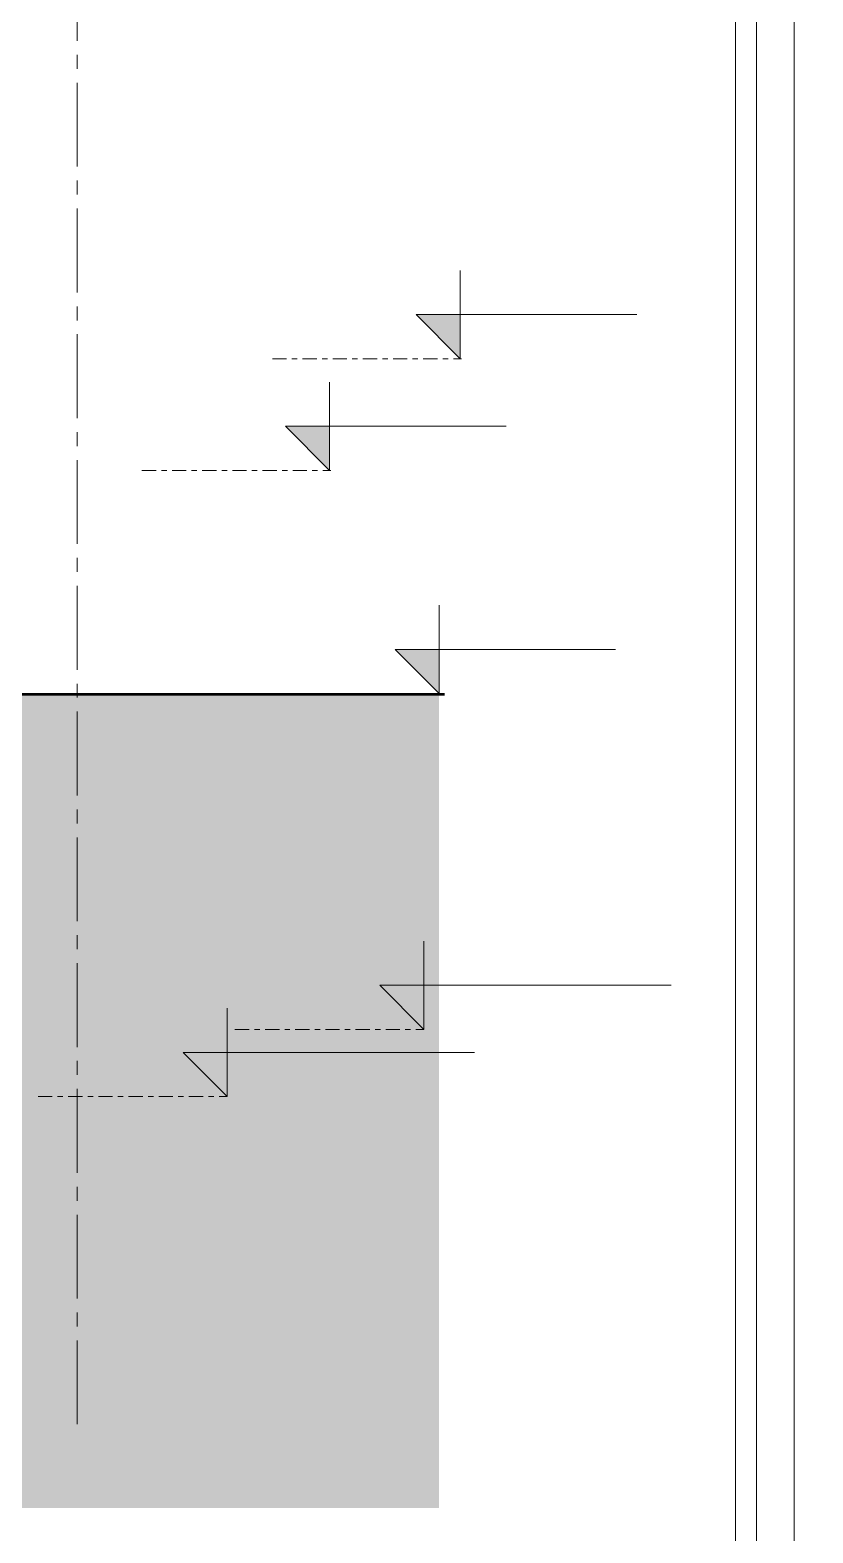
# Model space of a CAD drawing. Header units: millimetres. Extents: x 1373 to 40779, y 1939 to 6439.
# Drawn here: x 22286 to 22986, y 2825 to 4170 of the extents above; entities that cross this region are included whole.
import ezdxf

# ---------------------------------------------------------------- set-up
doc = ezdxf.new("R2010")
doc.units = ezdxf.units.MM
for name, pattern in [('Centre', [1.34939, 0.635, -0.23813, 0.23813, -0.23813]), ('DASHDOTX2', [50.8, 25.4, -12.7, 0, -12.7]), ('IMPORT-CENTER2', [112.5, 75, -12.5, 12.5, -12.5])]:
    doc.linetypes.add(name, pattern=pattern)
for name, color, linetype, lineweight in [('A-ANNO-DIMS', 211, 'Continuous', 18), ('A-DETL', 6, 'Continuous', 30), ('A-FLOR-LEVL', 51, 'Continuous', 18), ('HESAPLAMALAR', 2, 'Continuous', 30), ('kest', 4, 'DASHDOTX2', 50), ('S-GRID', 252, 'IMPORT-CENTER2', 5)]:
    doc.layers.add(name, color=color, linetype=linetype, lineweight=lineweight)

# ---------------------------------------------------------------- blocks, each defined once
blk = doc.blocks.new('RFFRFR')
at = {"layer": 'A-FLOR-LEVL'}
for points in [[(27097.9, -2972.2), (27097.9, -3011.7), (27058.4, -2972.2)], [(26981.1, -3072.2), (26981.1, -3111.7), (26941.6, -3072.2)], [(27079, -3271.7), (27079, -3311.2), (27039.6, -3271.7)], [(27065.5, -3572.2), (27065.5, -3611.7), (27026, -3572.2)], [(26889.4, -3632.2), (26889.4, -3671.7), (26849.9, -3632.2)]]:
    blk.add_hatch(color=256, dxfattribs=at).paths.add_polyline_path(points)
for p, q in [((27097.9, -3011.7), (27097.9, -2932.7)), ((27058.4, -2972.2), (27097.9, -3011.7)), ((27058.4, -2972.2), (27255.9, -2972.2)), ((26981.1, -3111.7), (26981.1, -3032.7)), ((26941.6, -3072.2), (26981.1, -3111.7)), ((26941.6, -3072.2), (27139.1, -3072.2)), ((27079, -3311.2), (27079, -3232.2)), ((27039.6, -3271.7), (27079, -3311.2)), ((27039.6, -3271.7), (27237, -3271.7)), ((27065.5, -3611.7), (27065.5, -3532.7)), ((27026, -3572.2), (27065.5, -3611.7)), ((27026, -3572.2), (27286.7, -3572.2)), ((26889.4, -3671.7), (26889.4, -3592.7)), ((26849.9, -3632.2), (26889.4, -3671.7)), ((26849.9, -3632.2), (27110.6, -3632.2))]:
    blk.add_line(p, q, dxfattribs=at)
at = {"layer": 'A-FLOR-LEVL', "linetype": 'Centre', "ltscale": 20}
for p, q in [((26929.9, -3011.7), (27099, -3011.7)), ((26813.1, -3111.7), (26982.2, -3111.7)), ((26909.9, -3311.2), (27079, -3311.2)), ((26896.4, -3611.7), (27065.5, -3611.7)), ((26720.2, -3671.7), (26889.4, -3671.7))]:
    blk.add_line(p, q, dxfattribs=at)

msp = doc.modelspace()

# ---------------------------------------------------------------- hatches: boundary and pattern name
at = {"layer": 'HESAPLAMALAR', "lineweight": 18, "true_color": 0xf7abae, "transparency": 33554579}
h = msp.add_hatch(dxfattribs=at)
h.set_pattern_fill('AR-CONC', color=241, scale=0.2)
h.paths.add_polyline_path([(19810.5, 3575.8), (19810.5, 2847.7), (22651.8, 2847.7), (22651.8, 3575.8), (22276.6, 3575.8), (22276.6, 3245.8), (21976.5, 3245.8), (21976.5, 3215.8), (20376, 3215.8), (20376, 3275.8), (20424, 3275.8), (20424, 3575.8)])

# ---------------------------------------------------------------- linework, layer by layer
at = {"layer": 'A-ANNO-DIMS', "lineweight": 18, "ltscale": 2}
for points in [[(19585.8, 1938.6), (22969.5, 1938.6), (22969.5, 6438.6), (19585.8, 6438.6)], [(22969.5, 1938.6), (26631.3, 1938.6), (26631.3, 6438.6), (22969.5, 6438.6)], [(19619.6, 1972.4), (22935.8, 1969.9), (22935.8, 6402.4), (19619.6, 6404.9)], [(19638.3, 1991.1), (22917, 1988.7), (22917, 6383.7), (19638.3, 6386.1)]]:
    msp.add_lwpolyline(points, close=True, dxfattribs=at)
at = {"layer": 'kest', "color": 3, "linetype": 'ByBlock'}
msp.add_line((22276.6, 3575.8), (22656.7, 3575.8), dxfattribs=at)
at = {"layer": 'S-GRID', "lineweight": 18}
msp.add_line((22327.9, 2922.6), (22327.9, 5571.7), dxfattribs=at)

# ---------------------------------------------------------------- block references
at = {"layer": 'A-DETL'}
msp.add_blockref('RFFRFR', (-4427.2, 6887.5), dxfattribs=at)

doc.saveas('drawing.dxf')
